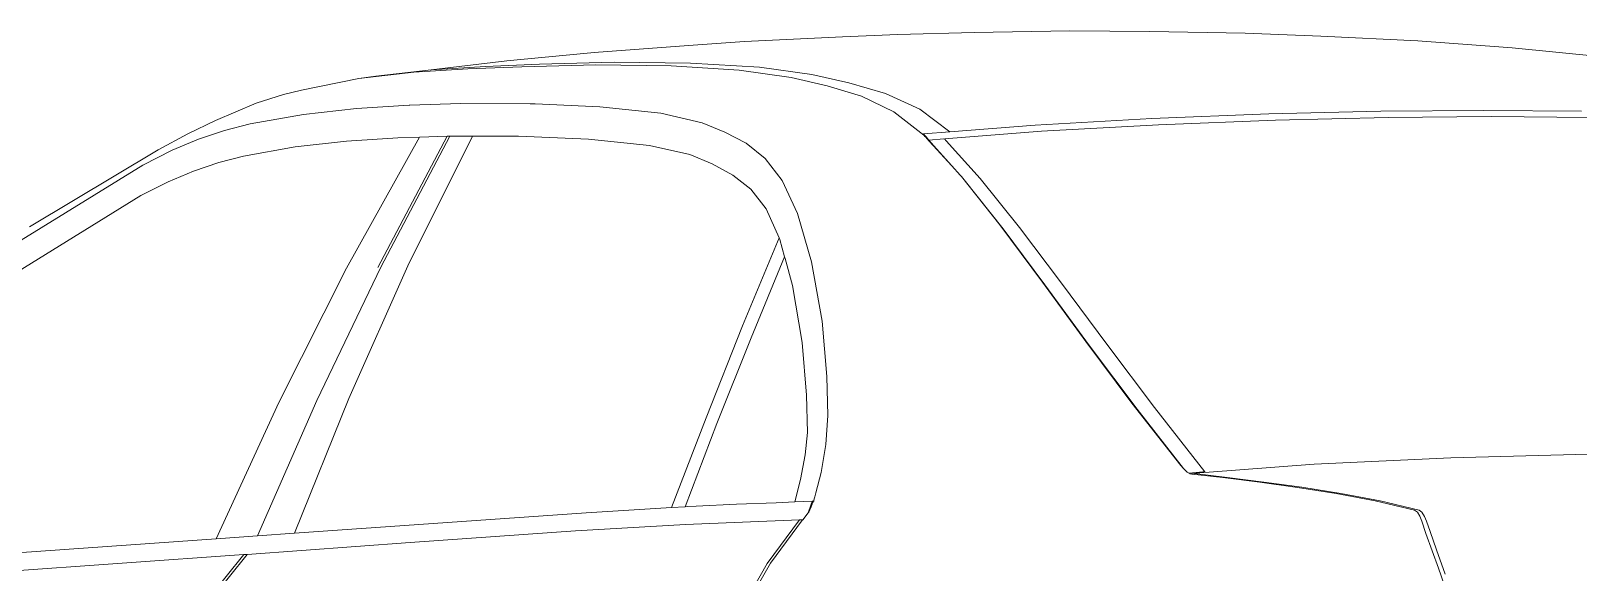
# Model space of a CAD drawing. Header units: inches. Extents: x 1987 to 3775, y 142 to 1299.
# Drawn here: x 2991.2 to 3049.2, y 1252.1 to 1272.4 of the extents above; entities that cross this region are included whole.
import ezdxf

# ---------------------------------------------------------------- set-up
doc = ezdxf.new("R2010")
doc.units = ezdxf.units.IN
doc.header["$MEASUREMENT"] = 0
doc.layers.add('CAR', color=173, linetype='Continuous', lineweight=13)

# ---------------------------------------------------------------- blocks, each defined once
blk = doc.blocks.new('A$C50574290')
at = {"layer": 'CAR'}
for p, q in [((37.513, 60.212), (41.081, 60.272)), ((41.081, 60.272), (44.079, 60.292)), ((47.67, 60.23), (44.079, 60.292)), ((27.518, 59.665), (31.053, 59.924)), ((31.053, 59.924), (34.677, 60.091)), ((34.677, 60.091), (37.513, 60.212)), ((50.527, 60.165), (47.67, 60.23)), ((52.6, 60.075), (50.527, 60.165)), ((52.6, 60.075), (56.262, 59.898)), ((58.363, 59.749), (56.262, 59.898)), ((58.363, 59.749), (61.901, 59.49)), ((24.242, 59.33), (27.518, 59.665)), ((61.152, 59.118), (58.291, 59.085)), ((63.951, 59.046), (61.152, 59.118)), ((61.901, 59.49), (65.168, 59.178)), ((65.168, 59.178), (67.998, 58.84)), ((53.741, 58.661), (52.354, 58.347)), ((53.173, 58.236), (54.522, 58.546)), ((55.708, 58.935), (53.741, 58.661)), ((54.522, 58.546), (56.467, 58.823)), ((58.291, 59.085), (55.708, 58.935)), ((56.467, 58.823), (59.01, 58.979)), ((59.01, 58.979), (61.83, 59.018)), ((61.83, 59.018), (64.611, 58.949)), ((65.969, 58.962), (63.951, 59.046)), ((64.611, 58.949), (66.626, 58.867)), ((67.998, 58.84), (65.969, 58.962)), ((66.626, 58.867), (68.648, 58.751)), ((70.07, 58.597), (67.998, 58.84)), ((68.648, 58.751), (70.713, 58.514)), ((70.07, 58.597), (70.713, 58.514)), ((52.354, 58.347), (50.988, 57.946)), ((51.887, 57.843), (53.173, 58.236)), ((70.713, 58.514), (72.861, 58.068)), ((72.861, 58.068), (73.531, 57.911)), ((50.988, 57.946), (49.696, 57.356)), ((50.675, 57.262), (51.887, 57.843)), ((61.688, 57.451), (59.404, 57.213)), ((64.106, 57.559), (61.688, 57.451)), ((64.106, 57.559), (64.263, 57.566)), ((64.263, 57.566), (64.276, 57.566)), ((64.276, 57.566), (64.292, 57.566)), ((66.899, 57.568), (64.292, 57.566)), ((68.802, 57.508), (66.899, 57.568)), ((68.831, 57.508), (68.802, 57.508)), ((70.8, 57.385), (68.831, 57.508)), ((72.782, 57.164), (70.8, 57.385)), ((73.531, 57.911), (74.557, 57.584)), ((76.082, 56.94), (74.557, 57.584)), ((28.295, 57.085), (24.609, 57.053)), ((24.917, 57.282), (28.581, 57.314)), ((32.164, 57.053), (28.295, 57.085)), ((28.581, 57.314), (32.43, 57.282)), ((36.375, 56.953), (32.164, 57.053)), ((32.43, 57.282), (36.634, 57.182)), ((40.758, 56.781), (36.375, 56.953)), ((36.634, 57.182), (41.01, 57.01)), ((41.01, 57.01), (45.38, 56.762)), ((49.696, 57.356), (48.579, 56.512)), ((49.549, 56.386), (50.675, 57.262)), ((57.855, 56.853), (57.005, 56.506)), ((59.404, 57.213), (57.855, 56.853)), ((74.777, 56.807), (72.782, 57.164)), ((75.742, 56.561), (74.777, 56.807)), ((76.082, 56.94), (77.116, 56.436)), ((45.143, 56.534), (40.758, 56.781)), ((48.774, 56.251), (45.143, 56.534)), ((45.38, 56.762), (48.579, 56.512)), ((48.579, 56.512), (49.561, 56.435)), ((48.774, 56.251), (48.708, 56.179)), ((49.361, 56.206), (48.798, 56.249)), ((49.489, 56.32), (49.359, 56.178)), ((49.361, 56.196), (49.379, 56.217)), ((49.361, 56.206), (49.372, 56.217)), ((49.372, 56.217), (49.462, 56.321)), ((49.379, 56.217), (49.372, 56.217)), ((49.462, 56.321), (49.481, 56.343)), ((49.489, 56.32), (49.462, 56.321)), ((49.481, 56.343), (49.52, 56.389)), ((49.509, 56.342), (49.489, 56.32)), ((49.549, 56.386), (49.509, 56.342)), ((49.52, 56.389), (49.538, 56.409)), ((49.52, 56.389), (49.549, 56.386)), ((49.538, 56.409), (49.561, 56.435)), ((49.561, 56.435), (49.56, 56.407)), ((57.005, 56.506), (56.204, 56.084)), ((59.825, 56.001), (62.107, 56.232)), ((62.107, 56.232), (64.728, 56.348)), ((64.728, 56.348), (66.46, 56.351)), ((66.46, 56.351), (67.299, 56.352)), ((66.46, 56.351), (68.877, 51.499)), ((67.299, 56.352), (67.299, 56.353)), ((67.299, 56.352), (67.345, 56.352)), ((67.299, 56.352), (69.888, 51.44)), ((67.345, 56.352), (67.385, 56.35)), ((67.385, 56.35), (67.404, 56.35)), ((67.404, 56.35), (70.006, 51.436)), ((67.404, 56.35), (68.439, 56.317)), ((68.439, 56.317), (71.174, 51.408)), ((68.439, 56.317), (69.249, 56.291)), ((69.249, 56.291), (71.175, 56.166)), ((76.718, 56.236), (75.742, 56.561)), ((77.708, 55.821), (76.718, 56.236)), ((77.116, 56.436), (78.227, 55.84)), ((48.708, 56.179), (47.44, 54.771)), ((48.5, 55.236), (49.184, 55.999)), ((49.195, 55.998), (48.5, 55.236)), ((49.184, 55.999), (49.356, 56.19)), ((49.359, 56.178), (49.195, 55.998)), ((49.359, 56.178), (49.361, 56.196)), ((49.361, 56.196), (49.361, 56.206)), ((56.204, 56.084), (55.491, 55.512)), ((57.474, 55.309), (58.317, 55.659)), ((58.317, 55.659), (59.825, 56.001)), ((71.175, 56.166), (73.102, 55.948)), ((73.102, 55.948), (75.036, 55.6)), ((78.807, 55.268), (77.708, 55.821)), ((78.227, 55.84), (83.046, 52.96)), ((48.5, 55.236), (48.187, 54.893)), ((55.491, 55.512), (54.852, 54.691)), ((56.7, 54.895), (57.474, 55.309)), ((75.036, 55.6), (75.956, 55.363)), ((75.956, 55.363), (76.903, 55.044)), ((83.52, 52.35), (78.807, 55.268)), ((47.44, 54.771), (45.971, 52.935)), ((46.579, 52.88), (48.036, 54.718)), ((48.145, 54.84), (46.707, 53.029)), ((48.036, 54.718), (48.145, 54.84)), ((48.187, 54.893), (48.145, 54.84)), ((54.852, 54.691), (54.281, 53.455)), ((56.033, 54.362), (56.7, 54.895)), ((76.903, 55.044), (77.856, 54.645)), ((77.856, 54.645), (78.878, 54.132)), ((55.46, 53.63), (56.033, 54.362)), ((78.878, 54.132), (83.498, 51.266)), ((54.281, 53.455), (53.754, 51.643)), ((54.97, 52.54), (55.46, 53.63)), ((45.971, 52.935), (44.388, 50.838)), ((45.012, 50.782), (46.579, 52.88)), ((46.707, 53.029), (45.111, 50.884)), ((54.764, 51.831), (54.945, 52.486)), ((54.945, 52.486), (54.97, 52.54)), ((56.338, 49.246), (54.97, 52.54)), ((53.754, 51.643), (53.361, 49.418)), ((54.467, 50.759), (54.745, 51.763)), ((54.745, 51.763), (54.764, 51.831)), ((54.764, 51.831), (56.021, 48.799)), ((68.877, 51.499), (71.085, 46.528)), ((69.888, 51.44), (72.281, 46.449)), ((71.174, 51.408), (73.706, 46.377)), ((44.388, 50.838), (42.699, 48.561)), ((43.339, 48.503), (45.012, 50.782)), ((45.111, 50.884), (43.485, 48.664)), ((54.107, 48.625), (54.467, 50.759)), ((53.361, 49.418), (53.179, 47.35)), ((56.021, 48.799), (57.301, 45.588)), ((57.708, 45.794), (56.338, 49.246)), ((42.699, 48.561), (40.909, 46.181)), ((41.561, 46.123), (43.339, 48.503)), ((43.485, 48.664), (41.754, 46.346)), ((53.94, 46.645), (54.107, 48.625)), ((53.179, 47.35), (53.146, 45.889)), ((53.91, 45.252), (53.94, 46.645)), ((71.085, 46.528), (73.127, 41.478)), ((72.281, 46.449), (74.504, 41.382)), ((73.706, 46.377), (76.057, 41.273)), ((40.909, 46.181), (39.024, 43.779)), ((39.821, 43.899), (41.561, 46.123)), ((41.754, 46.346), (39.918, 44.01)), ((53.146, 45.889), (53.224, 44.806)), ((59.003, 42.437), (57.708, 45.794)), ((53.992, 44.412), (53.91, 45.252)), ((57.301, 45.588), (58.493, 42.468)), ((53.224, 44.806), (53.4, 43.748)), ((29.815, 44.296), (24.65, 44.435)), ((34.924, 44.065), (29.815, 44.296)), ((39.028, 43.757), (34.924, 44.065)), ((54.164, 43.488), (53.992, 44.412)), ((36.809, 43.392), (38.187, 43.561)), ((38.349, 43.56), (36.971, 43.389)), ((38.187, 43.561), (39.514, 43.721)), ((39.514, 43.695), (38.349, 43.56)), ((39.024, 43.779), (39.106, 43.772)), ((39.028, 43.757), (39.024, 43.779)), ((39.029, 43.749), (39.028, 43.757)), ((39.091, 43.753), (39.058, 43.755)), ((39.153, 43.748), (39.091, 43.753)), ((39.106, 43.772), (39.167, 43.766)), ((39.153, 43.748), (39.167, 43.766)), ((39.21, 43.744), (39.153, 43.748)), ((39.167, 43.766), (39.223, 43.761)), ((39.223, 43.761), (39.21, 43.744)), ((39.514, 43.721), (39.21, 43.744)), ((39.223, 43.761), (39.616, 43.727)), ((39.514, 43.695), (39.514, 43.721)), ((39.573, 43.702), (39.514, 43.695)), ((39.616, 43.727), (39.573, 43.702)), ((39.689, 43.769), (39.616, 43.727)), ((39.821, 43.899), (39.689, 43.769)), ((39.827, 43.905), (39.821, 43.899)), ((39.918, 44.01), (39.827, 43.905)), ((53.4, 43.748), (53.589, 42.992)), ((53.452, 43.515), (53.444, 43.549)), ((53.589, 42.992), (53.452, 43.515)), ((54.38, 42.649), (54.164, 43.488)), ((32.459, 42.686), (33.93, 42.968)), ((34.112, 42.965), (32.646, 42.685)), ((33.93, 42.968), (35.395, 43.2)), ((35.557, 43.196), (34.112, 42.965)), ((35.395, 43.2), (36.809, 43.392)), ((36.971, 43.389), (35.557, 43.196)), ((53.628, 42.843), (53.589, 42.992)), ((30.893, 42.261), (30.998, 42.341)), ((30.998, 42.341), (32.459, 42.686)), ((31.166, 42.341), (31.065, 42.262)), ((32.646, 42.685), (31.166, 42.341)), ((53.687, 42.674), (53.628, 42.843)), ((53.658, 42.674), (53.687, 42.673)), ((53.687, 42.673), (53.729, 42.674)), ((53.688, 42.672), (53.687, 42.673)), ((53.701, 42.636), (53.688, 42.672)), ((53.701, 42.636), (53.745, 42.629)), ((53.727, 42.569), (53.701, 42.636)), ((53.769, 42.561), (53.727, 42.569)), ((53.766, 42.466), (53.727, 42.569)), ((54.38, 42.649), (53.729, 42.674)), ((53.729, 42.674), (53.731, 42.67)), ((53.731, 42.67), (53.745, 42.629)), ((53.745, 42.629), (53.769, 42.561)), ((53.863, 42.268), (53.766, 42.466)), ((53.769, 42.561), (53.88, 42.246)), ((55.083, 42.622), (54.38, 42.649)), ((56.564, 42.562), (55.083, 42.622)), ((58.072, 42.495), (56.564, 42.562)), ((58.39, 42.475), (58.072, 42.495)), ((58.493, 42.468), (58.39, 42.475)), ((59.003, 42.437), (58.493, 42.468)), ((62.2, 42.239), (59.003, 42.437)), ((30.591, 41.548), (30.724, 41.933)), ((30.724, 41.933), (30.798, 42.109)), ((30.891, 41.928), (30.743, 41.461)), ((30.798, 42.109), (30.893, 42.261)), ((30.973, 42.117), (30.891, 41.928)), ((31.065, 42.262), (30.973, 42.117)), ((53.88, 42.246), (53.863, 42.268)), ((54.087, 41.985), (53.88, 42.246)), ((54.087, 41.985), (54.093, 41.978)), ((54.093, 41.978), (54.211, 41.977)), ((54.093, 41.978), (55.289, 40.35)), ((54.211, 41.977), (55.414, 40.342)), ((58.476, 41.801), (54.211, 41.977)), ((62.595, 41.568), (58.476, 41.801)), ((62.2, 42.239), (73.127, 41.478)), ((30.743, 41.461), (30.278, 40.168)), ((30.348, 40.85), (30.591, 41.548)), ((68.788, 41.129), (62.595, 41.568)), ((73.127, 41.478), (74.504, 41.382)), ((74.504, 41.382), (76.056, 41.273)), ((76.057, 41.273), (76.056, 41.273)), ((88.069, 40.421), (76.057, 41.273)), ((30.022, 39.941), (30.348, 40.85)), ((74.891, 40.68), (68.788, 41.129)), ((74.892, 40.679), (74.891, 40.68)), ((74.892, 40.679), (75.021, 40.679)), ((76.224, 39.036), (74.892, 40.679)), ((75.021, 40.679), (76.348, 39.032)), ((75.021, 40.679), (84.129, 40.037)), ((30.278, 40.168), (30.057, 39.56)), ((56.194, 38.78), (55.289, 40.35)), ((55.414, 40.342), (56.318, 38.772))]:
    blk.add_line(p, q, dxfattribs=at)

msp = doc.modelspace()

# ---------------------------------------------------------------- block references
at = {"layer": 'CAR', "xscale": -1}
msp.add_blockref('A$C50574290', (3074.205, 1212.071), dxfattribs=at)

doc.saveas('drawing.dxf')
